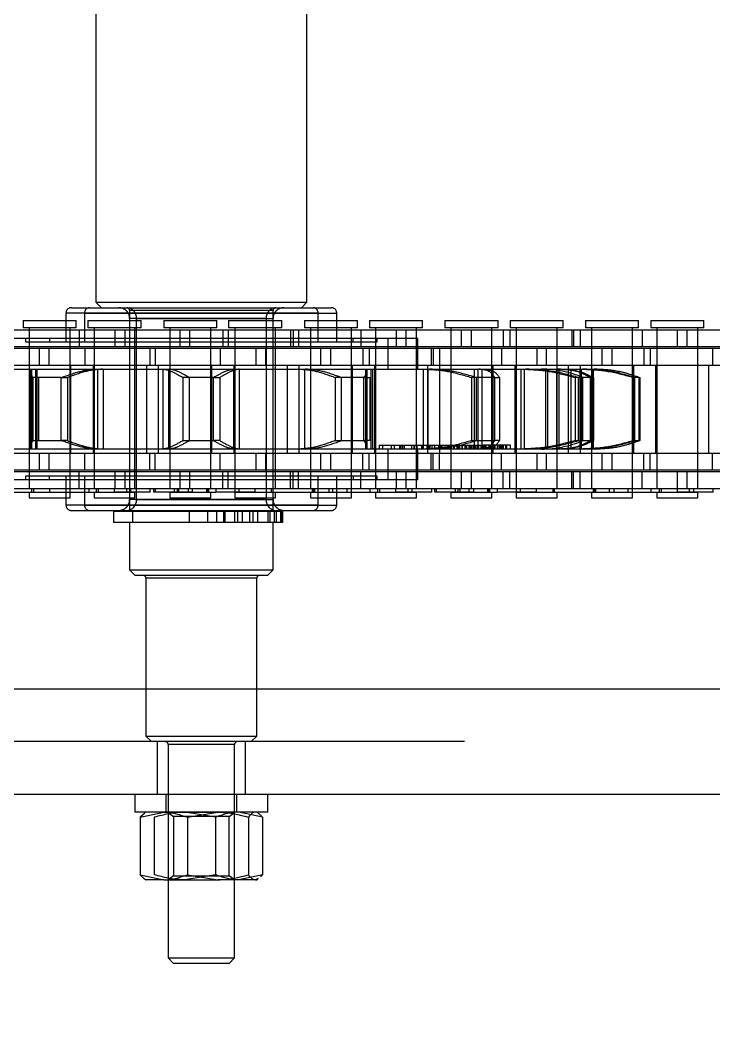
# Model space of a CAD drawing. Header units: metres. Extents: x 0 to 21025, y 0 to 14850.
# Drawn here: x 6024.2 to 6086.7, y 9024.4 to 9116.4 of the extents above; entities that cross this region are included whole.
import ezdxf

# ---------------------------------------------------------------- set-up
doc = ezdxf.new("R2010")
doc.units = ezdxf.units.M
doc.header["$LTSCALE"] = 25
doc.linetypes.add('HIDDEN2', pattern=[4.7625, 3.175, -1.5875])
for name, color, linetype in [('SL1', 8, 'Continuous'), ('SL4', 4, 'Continuous'), ('ST1', 7, 'HIDDEN2')]:
    doc.layers.add(name, color=color, linetype=linetype)

msp = doc.modelspace()

# ---------------------------------------------------------------- linework, layer by layer
at = {"layer": 'SL1'}
for radius, start, end in [(1215.5, 107.106787, 166.785047), (1170.7, 106.690475, 164.690823), (1164.35, 106.913784, 164.513299), (1158.35, 107.10294, 164.435358)]:
    msp.add_arc((6782.517, 8419.394), radius, start, end, dxfattribs=at)
at = {"layer": 'SL4'}
for p, q in [((5540.514, 9056.144), (6330.277, 9056.144)), ((6490.517, 9046.619), (5540.514, 9046.619)), ((6034.514, 9046.619), (6034.514, 9045.019)), ((6046.514, 9045.019), (6046.514, 9046.619)), ((6046.514, 9045.019), (6034.514, 9045.019)), ((6035.003, 9044.572), (6037.126, 9045.019)), ((6035.4, 9044.926), (6035.003, 9044.572)), ((6035.514, 9045.019), (6035.39, 9044.947)), ((6039.25, 9044.572), (6042.005, 9045.019)), ((6045.639, 9044.947), (6045.514, 9045.019)), ((6035.003, 9044.572), (6035.003, 9039.365)), ((6039.25, 9044.572), (6039.25, 9039.365)), ((6044.761, 9044.572), (6044.761, 9039.365)), ((6046.025, 9044.572), (6046.025, 9039.365)), ((6035.003, 9039.365), (6037.126, 9038.919)), ((6039.25, 9039.365), (6042.005, 9038.919)), ((6046.025, 9039.365), (6045.865, 9039.176)), ((6035.39, 9038.99), (6035.514, 9038.919)), ((6037.126, 9038.919), (6035.518, 9038.919)), ((6037.126, 9038.919), (6042.005, 9038.919)), ((6037.514, 9038.919), (6037.514, 9031.884)), ((6045.393, 9038.919), (6042.005, 9038.919)), ((6043.514, 9031.884), (6043.514, 9038.919)), ((6045.633, 9039.049), (6045.393, 9038.919)), ((6045.393, 9038.919), (6045.514, 9038.919)), ((6045.514, 9038.919), (6045.639, 9038.99)), ((6037.514, 9031.884), (6038.014, 9031.384)), ((6037.514, 9031.884), (6043.101, 9031.884)), ((6043.014, 9031.384), (6043.514, 9031.884)), ((6043.101, 9031.884), (6043.514, 9031.884)), ((6042.67, 9031.384), (6038.014, 9031.384)), ((6043.014, 9031.384), (6042.67, 9031.384))]:
    msp.add_line(p, q, dxfattribs=at)
for points, knots in [([(6037.126, 9045.019), (6037.177, 9045.018), (6037.894, 9045.012), (6038.596, 9044.784), (6039.25, 9044.572)], [0, 0, 0, 0, 0.070201, 1, 1, 1, 1]), ([(6042.005, 9045.019), (6042.07, 9045.018), (6043.001, 9045.012), (6043.913, 9044.784), (6044.761, 9044.572)], [0, 0, 0, 0, 0.070201, 1, 1, 1, 1]), ([(6045.393, 9045.019), (6045.335, 9045.012), (6045.121, 9044.987), (6044.913, 9044.747), (6044.761, 9044.572)], [0, 0, 0, 0, 0.268634, 1, 1, 1, 1]), ([(6046.025, 9044.572), (6045.972, 9044.642), (6045.844, 9044.811), (6045.711, 9044.859), (6045.633, 9044.888)], [0, 0, 0, 0, 0.413936, 1, 1, 1, 1]), ([(6035.636, 9038.919), (6035.578, 9038.925), (6035.364, 9038.95), (6035.156, 9039.19), (6035.003, 9039.365)], [0, 0, 0, 0, 0.268634, 1, 1, 1, 1]), ([(6037.126, 9038.919), (6037.177, 9038.919), (6037.894, 9038.925), (6038.596, 9039.153), (6039.25, 9039.365)], [0, 0, 0, 0, 0.070201, 1, 1, 1, 1]), ([(6042.005, 9038.919), (6042.07, 9038.919), (6043.001, 9038.925), (6043.913, 9039.153), (6044.761, 9039.365)], [0, 0, 0, 0, 0.070201, 1, 1, 1, 1]), ([(6045.393, 9038.919), (6045.335, 9038.925), (6045.121, 9038.95), (6044.913, 9039.19), (6044.761, 9039.365)], [0, 0, 0, 0, 0.268634, 1, 1, 1, 1])]:
    msp.add_open_spline(points, degree=3, knots=knots, dxfattribs=at)
at = {"layer": 'ST1'}
for p, q in [((6030.989, 9121.619), (6030.989, 9091.029)), ((6050.039, 9091.029), (6050.039, 9121.619)), ((6030.989, 9091.029), (6048.728, 9091.029)), ((6030.989, 9091.029), (6031.489, 9090.529)), ((6048.728, 9091.029), (6050.039, 9091.029)), ((6049.539, 9090.529), (6050.039, 9091.029)), ((6051.048, 9090.04), (6028.299, 9090.04)), ((6028.299, 9090.04), (6028.299, 9087.44)), ((6028.788, 9090.529), (6050.627, 9090.529)), ((6029.98, 9090.04), (6029.98, 9087.44)), ((6029.98, 9090.04), (6052.729, 9090.04)), ((6034.039, 9090.279), (6034.039, 9072.239)), ((6046.982, 9090.279), (6034.046, 9090.279)), ((6046.989, 9072.239), (6046.989, 9090.279)), ((6050.627, 9090.529), (6052.241, 9090.529)), ((6051.048, 9087.44), (6051.048, 9090.04)), ((6052.729, 9087.44), (6052.729, 9090.04)), ((6024.43, 9089.384), (6029.227, 9089.384)), ((6024.43, 9089.384), (6024.43, 9088.725)), ((6029.227, 9088.725), (6029.227, 9089.384)), ((6030.278, 9089.384), (6035.075, 9089.384)), ((6030.278, 9089.384), (6030.278, 9088.725)), ((6034.039, 9089.551), (6034.039, 9073.216)), ((6046.363, 9089.551), (6034.044, 9089.551)), ((6034.666, 9073.216), (6034.666, 9089.551)), ((6034.666, 9089.551), (6046.984, 9089.551)), ((6035.075, 9088.725), (6035.075, 9089.384)), ((6037.13, 9089.384), (6041.927, 9089.384)), ((6037.13, 9089.384), (6037.13, 9088.725)), ((6041.927, 9088.725), (6041.927, 9089.384)), ((6042.978, 9089.384), (6047.775, 9089.384)), ((6042.978, 9089.384), (6042.978, 9088.725)), ((6046.363, 9089.551), (6046.363, 9073.216)), ((6046.989, 9073.216), (6046.989, 9089.551)), ((6047.775, 9088.725), (6047.775, 9089.384)), ((6049.815, 9089.384), (6054.612, 9089.384)), ((6049.815, 9089.384), (6049.815, 9088.725)), ((6054.612, 9088.725), (6054.612, 9089.384)), ((6055.678, 9089.384), (6060.475, 9089.384)), ((6055.678, 9089.384), (6055.678, 9088.725)), ((6060.475, 9088.725), (6060.475, 9089.384)), ((6062.493, 9089.384), (6067.29, 9089.384)), ((6062.493, 9089.384), (6062.493, 9088.725)), ((6067.29, 9088.725), (6067.29, 9089.384)), ((6068.378, 9089.384), (6073.175, 9089.384)), ((6068.378, 9089.384), (6068.378, 9088.725)), ((6073.175, 9088.725), (6073.175, 9089.384)), ((6075.171, 9089.384), (6079.968, 9089.384)), ((6075.171, 9089.384), (6075.171, 9088.725)), ((6079.968, 9088.725), (6079.968, 9089.384)), ((6081.078, 9089.384), (6085.875, 9089.384)), ((6081.078, 9089.384), (6081.078, 9088.725)), ((6085.875, 9088.725), (6085.875, 9089.384)), ((6023.151, 9088.541), (6029.501, 9088.541)), ((6029.227, 9088.725), (6024.43, 9088.725)), ((6024.983, 9088.725), (6024.983, 9074.227)), ((6024.983, 9088.541), (6024.983, 9087.021)), ((6028.673, 9074.227), (6028.673, 9088.725)), ((6028.673, 9087.021), (6028.673, 9088.541)), ((6029.501, 9088.541), (6029.501, 9087.021)), ((6029.501, 9088.541), (6038.596, 9088.541)), ((6035.075, 9088.725), (6030.278, 9088.725)), ((6030.831, 9088.725), (6030.831, 9074.227)), ((6030.831, 9088.541), (6030.831, 9087.021)), ((6032.748, 9087.021), (6032.748, 9088.541)), ((6033.608, 9088.541), (6033.608, 9087.021)), ((6034.521, 9074.227), (6034.521, 9088.725)), ((6034.521, 9087.021), (6034.521, 9088.541)), ((6037.133, 9088.725), (6037.13, 9088.725)), ((6041.927, 9088.725), (6037.133, 9088.725)), ((6037.683, 9088.725), (6037.683, 9074.227)), ((6037.683, 9088.541), (6037.683, 9087.021)), ((6038.596, 9088.541), (6039.456, 9088.541)), ((6038.596, 9087.021), (6038.596, 9088.541)), ((6039.456, 9088.541), (6048.551, 9088.541)), ((6039.456, 9088.541), (6039.456, 9087.021)), ((6041.373, 9074.227), (6041.373, 9088.725)), ((6041.373, 9087.021), (6041.373, 9088.541)), ((6042.455, 9088.541), (6042.455, 9087.021)), ((6042.944, 9088.541), (6042.944, 9087.021)), ((6047.775, 9088.725), (6042.978, 9088.725)), ((6043.531, 9088.725), (6043.531, 9074.227)), ((6043.531, 9088.541), (6043.531, 9087.021)), ((6047.221, 9074.227), (6047.221, 9088.725)), ((6047.221, 9087.021), (6047.221, 9088.541)), ((6048.551, 9088.541), (6048.551, 9087.021)), ((6048.551, 9088.541), (6054.901, 9088.541)), ((6048.797, 9088.541), (6048.797, 9087.021)), ((6049.287, 9088.541), (6049.287, 9087.021)), ((6049.817, 9088.725), (6049.815, 9088.725)), ((6054.612, 9088.725), (6049.817, 9088.725)), ((6050.368, 9088.725), (6050.368, 9074.227)), ((6050.368, 9088.541), (6050.368, 9087.021)), ((6054.058, 9074.227), (6054.058, 9088.725)), ((6054.058, 9087.021), (6054.058, 9088.541)), ((6054.901, 9088.541), (6054.901, 9087.021)), ((6054.901, 9088.541), (6063.996, 9088.541)), ((6060.475, 9088.725), (6055.678, 9088.725)), ((6056.231, 9088.725), (6056.231, 9074.227)), ((6056.231, 9088.541), (6056.231, 9087.021)), ((6058.133, 9087.021), (6058.133, 9088.541)), ((6058.971, 9088.541), (6058.971, 9087.021)), ((6059.921, 9074.227), (6059.921, 9088.725)), ((6059.921, 9087.021), (6059.921, 9088.541)), ((6062.497, 9088.725), (6062.493, 9088.725)), ((6067.29, 9088.725), (6062.497, 9088.725)), ((6063.046, 9088.725), (6063.046, 9074.227)), ((6063.046, 9088.541), (6063.046, 9087.021)), ((6063.996, 9088.541), (6064.856, 9088.541)), ((6063.996, 9087.021), (6063.996, 9088.541)), ((6064.856, 9088.541), (6073.951, 9088.541)), ((6064.856, 9088.541), (6064.856, 9087.021)), ((6066.736, 9074.227), (6066.736, 9088.725)), ((6066.736, 9087.021), (6066.736, 9088.541)), ((6067.769, 9088.541), (6067.769, 9087.021)), ((6068.353, 9088.541), (6068.353, 9087.021)), ((6073.175, 9088.725), (6068.378, 9088.725)), ((6068.931, 9088.725), (6068.931, 9074.227)), ((6068.931, 9088.541), (6068.931, 9087.021)), ((6072.621, 9074.227), (6072.621, 9088.725)), ((6072.621, 9087.021), (6072.621, 9088.541)), ((6073.951, 9088.541), (6073.951, 9087.021)), ((6073.951, 9088.541), (6080.301, 9088.541)), ((6074.108, 9088.541), (6074.108, 9087.021)), ((6074.692, 9088.541), (6074.692, 9087.021)), ((6075.175, 9088.725), (6075.171, 9088.725)), ((6079.968, 9088.725), (6075.175, 9088.725)), ((6075.725, 9088.725), (6075.725, 9074.227)), ((6075.725, 9088.541), (6075.725, 9087.021)), ((6079.415, 9074.227), (6079.415, 9088.725)), ((6079.415, 9087.021), (6079.415, 9088.541)), ((6080.301, 9088.541), (6080.301, 9087.021)), ((6080.301, 9088.541), (6089.396, 9088.541)), ((6085.875, 9088.725), (6081.078, 9088.725)), ((6081.631, 9088.725), (6081.631, 9074.227)), ((6081.631, 9088.541), (6081.631, 9087.021)), ((6083.49, 9087.021), (6083.49, 9088.541)), ((6084.328, 9088.541), (6084.328, 9087.021)), ((6085.321, 9074.227), (6085.321, 9088.725)), ((6085.321, 9087.021), (6085.321, 9088.541)), ((6057.369, 9087.759), (6020.97, 9087.759)), ((6024.635, 9087.759), (6024.635, 9087.44)), ((6024.635, 9087.44), (6054.208, 9087.44)), ((6026.82, 9087.759), (6026.82, 9087.44)), ((6054.208, 9087.44), (6054.208, 9087.759)), ((6054.208, 9087.44), (6056.394, 9087.44)), ((6056.394, 9087.44), (6056.394, 9087.759)), ((6057.369, 9084.989), (6057.369, 9087.759)), ((6060.058, 9087.759), (6057.369, 9087.759)), ((6060.058, 9084.989), (6060.058, 9087.759)), ((6016.801, 9086.869), (6025.896, 9086.869)), ((6023.151, 9087.021), (6029.501, 9087.021)), ((6024.983, 9086.869), (6024.983, 9085.349)), ((6025.896, 9086.869), (6026.756, 9086.869)), ((6025.896, 9085.349), (6025.896, 9086.869)), ((6026.756, 9086.869), (6035.851, 9086.869)), ((6026.756, 9086.869), (6026.756, 9085.349)), ((6028.673, 9085.349), (6028.673, 9086.869)), ((6029.501, 9087.021), (6038.596, 9087.021)), ((6030.003, 9086.869), (6030.003, 9085.349)), ((6030.831, 9086.869), (6030.831, 9085.349)), ((6034.521, 9085.349), (6034.521, 9086.869)), ((6035.851, 9086.869), (6035.851, 9085.349)), ((6035.851, 9086.869), (6042.201, 9086.869)), ((6036.353, 9086.869), (6036.353, 9085.349)), ((6037.683, 9086.869), (6037.683, 9085.349)), ((6038.596, 9087.021), (6039.456, 9087.021)), ((6039.456, 9087.021), (6048.551, 9087.021)), ((6041.373, 9085.349), (6041.373, 9086.869)), ((6042.201, 9086.869), (6042.201, 9085.349)), ((6042.201, 9086.869), (6051.296, 9086.869)), ((6043.531, 9086.869), (6043.531, 9085.349)), ((6045.448, 9085.349), (6045.448, 9086.869)), ((6046.293, 9086.869), (6046.293, 9085.349)), ((6047.221, 9085.349), (6047.221, 9086.869)), ((6048.551, 9087.021), (6054.901, 9087.021)), ((6050.368, 9086.869), (6050.368, 9085.349)), ((6051.296, 9086.869), (6052.156, 9086.869)), ((6051.296, 9085.349), (6051.296, 9086.869)), ((6052.156, 9086.869), (6061.251, 9086.869)), ((6052.156, 9086.869), (6052.156, 9085.349)), ((6054.058, 9085.349), (6054.058, 9086.869)), ((6054.901, 9087.021), (6063.996, 9087.021)), ((6055.09, 9086.869), (6055.09, 9085.349)), ((6055.675, 9086.869), (6055.675, 9085.349)), ((6056.231, 9086.869), (6056.231, 9085.349)), ((6059.921, 9085.349), (6059.921, 9086.869)), ((6061.251, 9086.869), (6061.251, 9085.349)), ((6061.251, 9086.869), (6067.601, 9086.869)), ((6061.43, 9086.869), (6061.43, 9085.349)), ((6062.014, 9086.869), (6062.014, 9085.349)), ((6063.046, 9086.869), (6063.046, 9085.349)), ((6063.996, 9087.021), (6064.856, 9087.021)), ((6064.856, 9087.021), (6073.951, 9087.021)), ((6066.736, 9085.349), (6066.736, 9086.869)), ((6067.601, 9086.869), (6067.601, 9085.349)), ((6067.601, 9086.869), (6076.696, 9086.869)), ((6068.931, 9086.869), (6068.931, 9085.349)), ((6070.811, 9085.349), (6070.811, 9086.869)), ((6071.65, 9086.869), (6071.65, 9085.349)), ((6072.621, 9085.349), (6072.621, 9086.869)), ((6073.951, 9087.021), (6080.301, 9087.021)), ((6075.725, 9086.869), (6075.725, 9085.349)), ((6076.696, 9086.869), (6077.556, 9086.869)), ((6076.696, 9085.349), (6076.696, 9086.869)), ((6077.556, 9086.869), (6086.651, 9086.869)), ((6077.556, 9086.869), (6077.556, 9085.349)), ((6079.415, 9085.349), (6079.415, 9086.869)), ((6080.301, 9087.021), (6089.396, 9087.021)), ((6080.447, 9086.869), (6080.447, 9085.349)), ((6081.031, 9086.869), (6081.031, 9085.349)), ((6081.631, 9086.869), (6081.631, 9085.349)), ((6085.321, 9085.349), (6085.321, 9086.869)), ((6086.651, 9086.869), (6086.651, 9085.349)), ((6086.651, 9086.869), (6093.001, 9086.869)), ((6016.801, 9085.349), (6025.896, 9085.349)), ((6024.983, 9085.349), (6024.983, 9077.419)), ((6025.896, 9085.349), (6026.756, 9085.349)), ((6026.756, 9085.349), (6035.851, 9085.349)), ((6028.673, 9077.419), (6028.673, 9085.349)), ((6028.716, 9085.349), (6028.716, 9077.419)), ((6030.788, 9077.419), (6030.788, 9085.349)), ((6030.831, 9085.349), (6030.831, 9077.419)), ((6034.521, 9077.419), (6034.521, 9085.349)), ((6035.568, 9085.349), (6035.568, 9077.419)), ((6035.851, 9085.349), (6042.201, 9085.349)), ((6036.636, 9077.419), (6036.636, 9085.349)), ((6037.683, 9085.349), (6037.683, 9077.419)), ((6041.373, 9077.419), (6041.373, 9085.349)), ((6041.416, 9085.349), (6041.416, 9077.419)), ((6042.201, 9085.349), (6051.296, 9085.349)), ((6043.488, 9077.419), (6043.488, 9085.349)), ((6043.531, 9085.349), (6043.531, 9077.419)), ((6047.221, 9077.419), (6047.221, 9085.349)), ((6048.253, 9085.349), (6048.253, 9077.419)), ((6049.336, 9077.419), (6049.336, 9085.349)), ((6050.368, 9085.349), (6050.368, 9077.419)), ((6051.296, 9085.349), (6052.156, 9085.349)), ((6052.156, 9085.349), (6061.251, 9085.349)), ((6054.058, 9077.419), (6054.058, 9085.349)), ((6054.116, 9085.349), (6054.116, 9077.419)), ((6056.173, 9077.419), (6056.173, 9085.349)), ((6056.231, 9085.349), (6056.231, 9077.419)), ((6059.921, 9077.419), (6059.921, 9085.349)), ((6060.931, 9085.349), (6060.931, 9077.419)), ((6061.251, 9085.349), (6067.601, 9085.349)), ((6062.036, 9077.419), (6062.036, 9085.349)), ((6063.046, 9085.349), (6063.046, 9077.419)), ((6066.736, 9077.419), (6066.736, 9085.349)), ((6066.816, 9085.349), (6066.816, 9077.419)), ((6067.601, 9085.349), (6076.696, 9085.349)), ((6068.851, 9077.419), (6068.851, 9085.349)), ((6068.931, 9085.349), (6068.931, 9077.419)), ((6072.621, 9077.419), (6072.621, 9085.349)), ((6073.61, 9085.349), (6073.61, 9077.419)), ((6074.736, 9077.419), (6074.736, 9085.349)), ((6075.725, 9085.349), (6075.725, 9077.419)), ((6076.696, 9085.349), (6077.556, 9085.349)), ((6077.556, 9085.349), (6086.651, 9085.349)), ((6079.415, 9077.419), (6079.415, 9085.349)), ((6079.516, 9085.349), (6079.516, 9077.419)), ((6081.53, 9077.419), (6081.53, 9085.349)), ((6081.631, 9085.349), (6081.631, 9077.419)), ((6085.321, 9077.419), (6085.321, 9085.349)), ((6086.288, 9085.349), (6086.288, 9077.419)), ((6086.651, 9085.349), (6093.001, 9085.349)), ((6020.034, 9084.989), (6025.177, 9084.989)), ((6025.047, 9084.991), (6025.047, 9077.776)), ((6025.177, 9084.989), (6031.109, 9084.989)), ((6025.194, 9077.779), (6025.194, 9084.989)), ((6025.225, 9077.779), (6025.225, 9084.989)), ((6025.542, 9084.991), (6025.542, 9077.776)), ((6025.659, 9077.779), (6025.659, 9084.989)), ((6025.684, 9077.779), (6025.684, 9084.989)), ((6031.109, 9084.989), (6031.18, 9084.989)), ((6031.18, 9077.779), (6031.18, 9084.989)), ((6031.18, 9084.989), (6037.065, 9084.989)), ((6031.677, 9077.779), (6031.677, 9084.989)), ((6037.065, 9077.779), (6037.065, 9084.989)), ((6037.065, 9084.989), (6037.093, 9084.989)), ((6037.093, 9084.989), (6043.422, 9084.989)), ((6037.577, 9077.779), (6037.577, 9084.989)), ((6043.422, 9084.989), (6043.452, 9084.989)), ((6043.452, 9077.779), (6043.452, 9084.989)), ((6043.452, 9084.989), (6049.352, 9084.989)), ((6043.963, 9077.779), (6043.963, 9084.989)), ((6049.352, 9077.779), (6049.352, 9084.989)), ((6049.352, 9084.989), (6049.421, 9084.989)), ((6049.421, 9084.989), (6055.385, 9084.989)), ((6049.848, 9077.779), (6049.848, 9084.989)), ((6055.344, 9084.989), (6055.344, 9077.779)), ((6055.369, 9077.779), (6055.369, 9084.989)), ((6055.385, 9084.989), (6060.573, 9084.989)), ((6055.487, 9077.776), (6055.487, 9084.991)), ((6055.803, 9084.989), (6055.803, 9077.779)), ((6055.834, 9077.779), (6055.834, 9084.989)), ((6055.981, 9077.776), (6055.981, 9084.991)), ((6060.573, 9077.779), (6060.573, 9084.989)), ((6060.573, 9084.989), (6060.675, 9084.989)), ((6060.675, 9084.989), (6065.553, 9084.989)), ((6060.994, 9077.779), (6060.994, 9084.989)), ((6065.14, 9084.989), (6065.14, 9077.779)), ((6065.48, 9084.989), (6065.48, 9077.779)), ((6065.495, 9077.779), (6065.495, 9084.989)), ((6065.553, 9084.989), (6069.374, 9084.989)), ((6065.857, 9077.779), (6065.857, 9084.989)), ((6069.374, 9077.779), (6069.374, 9084.989)), ((6069.374, 9084.989), (6069.498, 9084.989)), ((6069.498, 9084.989), (6071.221, 9084.989)), ((6069.67, 9077.779), (6069.67, 9084.989)), ((6071.221, 9084.989), (6072.702, 9084.989)), ((6071.574, 9084.989), (6071.574, 9077.779)), ((6071.756, 9084.989), (6071.756, 9077.779)), ((6072.608, 9077.779), (6072.608, 9084.989)), ((6072.702, 9084.989), (6074.695, 9084.989)), ((6072.823, 9077.779), (6072.823, 9084.989)), ((6073.872, 9084.989), (6073.872, 9077.779)), ((6074.695, 9077.779), (6074.695, 9084.989)), ((6074.695, 9084.989), (6074.824, 9084.989)), ((6074.824, 9084.989), (6075.968, 9084.989)), ((6074.829, 9077.779), (6074.829, 9084.989)), ((6075.849, 9077.779), (6075.849, 9084.989)), ((6075.893, 9077.779), (6075.893, 9084.989)), ((6075.893, 9084.989), (6076.013, 9084.989)), ((6027.876, 9084.227), (6025.305, 9084.227)), ((6025.305, 9084.227), (6025.305, 9078.541)), ((6025.842, 9078.541), (6025.842, 9084.227)), ((6027.876, 9078.541), (6027.876, 9084.227)), ((6027.876, 9084.227), (6028.426, 9084.227)), ((6028.426, 9084.227), (6028.426, 9078.541)), ((6041.597, 9084.227), (6038.854, 9084.227)), ((6038.854, 9084.227), (6038.854, 9078.541)), ((6039.432, 9078.541), (6039.432, 9084.227)), ((6041.597, 9078.541), (6041.597, 9084.227)), ((6041.597, 9084.227), (6042.175, 9084.227)), ((6042.175, 9084.227), (6042.175, 9078.541)), ((6055.187, 9084.227), (6052.602, 9084.227)), ((6052.602, 9084.227), (6052.602, 9078.541)), ((6053.152, 9078.541), (6053.152, 9084.227)), ((6055.187, 9078.541), (6055.187, 9084.227)), ((6055.187, 9084.227), (6055.723, 9084.227)), ((6055.723, 9084.227), (6055.723, 9078.541)), ((6067.007, 9084.227), (6064.893, 9084.227)), ((6064.893, 9084.227), (6064.893, 9078.541)), ((6065.348, 9078.541), (6065.348, 9084.227)), ((6067.007, 9078.541), (6067.007, 9084.227)), ((6067.007, 9084.227), (6067.437, 9084.227)), ((6067.437, 9084.227), (6067.437, 9078.541)), ((6074.958, 9084.227), (6074.243, 9084.227)), ((6074.243, 9084.227), (6074.243, 9078.541)), ((6074.549, 9078.541), (6074.549, 9084.227)), ((6074.958, 9078.541), (6074.958, 9084.227)), ((6075.632, 9084.227), (6074.958, 9084.227)), ((6075.632, 9078.541), (6075.632, 9084.227)), ((6075.632, 9084.227), (6075.904, 9084.227)), ((6075.904, 9084.227), (6075.904, 9078.541)), ((6079.525, 9084.227), (6079.525, 9078.541)), ((6080.021, 9084.227), (6079.525, 9084.227)), ((6079.645, 9078.541), (6079.645, 9084.227)), ((6080.021, 9078.541), (6080.021, 9084.227)), ((6080.102, 9084.227), (6080.102, 9078.541)), ((6025.305, 9078.541), (6027.876, 9078.541)), ((6028.426, 9078.541), (6027.876, 9078.541)), ((6038.854, 9078.541), (6041.597, 9078.541)), ((6042.175, 9078.541), (6041.597, 9078.541)), ((6052.602, 9078.541), (6055.187, 9078.541)), ((6055.723, 9078.541), (6055.187, 9078.541)), ((6056.568, 9078.113), (6057.641, 9078.113)), ((6056.568, 9078.113), (6056.568, 9077.779)), ((6056.868, 9078.113), (6056.868, 9077.779)), ((6057.641, 9078.113), (6057.913, 9078.113)), ((6057.641, 9078.113), (6057.641, 9077.779)), ((6057.913, 9078.113), (6059.961, 9078.113)), ((6057.913, 9078.113), (6057.913, 9077.779)), ((6058.387, 9078.113), (6058.387, 9077.779)), ((6058.516, 9078.113), (6058.516, 9077.779)), ((6058.658, 9078.113), (6058.658, 9077.779)), ((6058.816, 9078.113), (6058.816, 9077.779)), ((6059.487, 9078.113), (6059.487, 9077.779)), ((6059.689, 9078.113), (6059.689, 9077.779)), ((6059.72, 9078.113), (6059.72, 9077.779)), ((6059.961, 9078.113), (6059.961, 9077.779)), ((6059.961, 9078.113), (6060.854, 9078.113)), ((6060.384, 9078.113), (6060.384, 9077.779)), ((6060.41, 9078.113), (6060.41, 9077.779)), ((6060.854, 9078.113), (6061.125, 9078.113)), ((6060.854, 9078.113), (6060.854, 9077.779)), ((6061.074, 9078.113), (6061.074, 9077.779)), ((6061.12, 9078.113), (6061.12, 9077.779)), ((6061.125, 9078.113), (6061.125, 9077.779)), ((6061.125, 9078.113), (6062.21, 9078.113)), ((6061.304, 9078.113), (6061.304, 9077.779)), ((6061.569, 9078.113), (6061.569, 9077.779)), ((6061.914, 9078.113), (6061.914, 9077.779)), ((6062.09, 9078.113), (6062.09, 9077.779)), ((6062.21, 9078.113), (6062.444, 9078.113)), ((6062.21, 9078.113), (6062.21, 9077.779)), ((6062.444, 9078.113), (6063.796, 9078.113)), ((6062.776, 9078.113), (6062.776, 9077.779)), ((6062.921, 9078.113), (6062.921, 9077.779)), ((6062.995, 9078.113), (6062.995, 9077.779)), ((6063.075, 9078.113), (6063.075, 9077.779)), ((6063.283, 9078.113), (6063.283, 9077.779)), ((6063.341, 9078.113), (6063.341, 9077.779)), ((6063.564, 9078.113), (6063.564, 9077.779)), ((6063.67, 9078.113), (6063.67, 9077.779)), ((6063.796, 9078.113), (6063.796, 9077.779)), ((6063.796, 9078.113), (6064.027, 9078.113)), ((6063.8, 9078.113), (6063.8, 9077.779)), ((6064.027, 9078.113), (6064.027, 9077.779)), ((6064.027, 9078.113), (6064.918, 9078.113)), ((6064.065, 9078.113), (6064.065, 9077.779)), ((6064.281, 9078.113), (6064.281, 9077.779)), ((6064.356, 9078.113), (6064.356, 9077.779)), ((6064.454, 9078.113), (6064.454, 9077.779)), ((6064.656, 9078.113), (6064.656, 9077.779)), ((6064.741, 9078.113), (6064.741, 9077.779)), ((6064.864, 9078.113), (6064.864, 9077.779)), ((6064.893, 9078.541), (6067.007, 9078.541)), ((6064.918, 9078.113), (6065.094, 9078.113)), ((6064.918, 9078.113), (6064.918, 9077.779)), ((6065.065, 9078.113), (6065.065, 9077.779)), ((6065.094, 9078.113), (6065.094, 9077.779)), ((6065.094, 9078.113), (6065.78, 9078.113)), ((6065.232, 9078.113), (6065.232, 9077.779)), ((6065.253, 9078.113), (6065.253, 9077.779)), ((6065.399, 9078.113), (6065.399, 9077.779)), ((6065.518, 9078.113), (6065.518, 9077.779)), ((6065.728, 9078.113), (6065.728, 9077.779)), ((6065.757, 9078.113), (6065.757, 9077.779)), ((6065.78, 9078.113), (6065.78, 9077.779)), ((6065.78, 9078.113), (6065.999, 9078.113)), ((6065.786, 9078.113), (6065.786, 9077.779)), ((6065.821, 9078.113), (6065.821, 9077.779)), ((6065.891, 9078.113), (6065.891, 9077.779)), ((6065.907, 9078.113), (6065.907, 9077.779)), ((6065.999, 9078.113), (6065.999, 9077.779)), ((6066.454, 9078.113), (6065.999, 9078.113)), ((6066.06, 9078.113), (6066.06, 9077.779)), ((6066.193, 9078.113), (6066.193, 9077.779)), ((6067.237, 9078.113), (6066.454, 9078.113)), ((6066.454, 9078.113), (6066.454, 9077.779)), ((6066.595, 9078.113), (6066.595, 9077.779)), ((6066.619, 9078.113), (6066.619, 9077.779)), ((6066.696, 9078.113), (6066.696, 9077.779)), ((6066.848, 9078.113), (6066.848, 9077.779)), ((6066.906, 9078.113), (6066.906, 9077.779)), ((6066.945, 9078.113), (6066.945, 9077.779)), ((6067.437, 9078.541), (6067.007, 9078.541)), ((6067.007, 9078.113), (6067.007, 9077.779)), ((6067.207, 9078.113), (6067.207, 9077.779)), ((6067.216, 9078.113), (6067.216, 9077.779)), ((6067.235, 9078.113), (6067.235, 9077.779)), ((6067.237, 9078.113), (6067.237, 9077.779)), ((6067.567, 9078.113), (6067.237, 9078.113)), ((6067.243, 9078.113), (6067.243, 9077.779)), ((6067.394, 9078.113), (6067.394, 9077.779)), ((6067.416, 9077.779), (6067.416, 9078.113)), ((6067.433, 9078.113), (6067.433, 9077.779)), ((6067.435, 9077.779), (6067.435, 9078.113)), ((6067.656, 9078.113), (6067.567, 9078.113)), ((6067.567, 9078.113), (6067.567, 9077.779)), ((6067.585, 9077.779), (6067.585, 9078.113)), ((6067.656, 9078.113), (6067.656, 9077.779)), ((6067.952, 9078.113), (6067.656, 9078.113)), ((6067.677, 9078.113), (6067.677, 9077.779)), ((6067.741, 9078.113), (6067.741, 9077.779)), ((6067.747, 9077.779), (6067.747, 9078.113)), ((6067.952, 9078.113), (6067.952, 9077.779)), ((6068.027, 9078.113), (6067.952, 9078.113)), ((6068.027, 9078.113), (6068.027, 9077.779)), ((6068.411, 9078.113), (6068.027, 9078.113)), ((6068.077, 9077.779), (6068.077, 9078.113)), ((6068.411, 9077.779), (6068.411, 9078.113)), ((6074.243, 9078.541), (6074.958, 9078.541)), ((6074.958, 9078.541), (6075.632, 9078.541)), ((6075.904, 9078.541), (6075.632, 9078.541)), ((6079.525, 9078.541), (6080.021, 9078.541)), ((6016.801, 9077.419), (6025.896, 9077.419)), ((6025.177, 9077.779), (6020.034, 9077.779)), ((6024.983, 9077.419), (6024.983, 9075.899)), ((6031.109, 9077.779), (6025.177, 9077.779)), ((6025.896, 9077.419), (6026.756, 9077.419)), ((6025.896, 9075.899), (6025.896, 9077.419)), ((6026.756, 9077.419), (6035.851, 9077.419)), ((6026.756, 9077.419), (6026.756, 9075.899)), ((6028.673, 9075.899), (6028.673, 9077.419)), ((6030.003, 9075.899), (6030.003, 9077.419)), ((6030.831, 9077.419), (6030.831, 9075.899)), ((6031.18, 9077.779), (6031.109, 9077.779)), ((6037.065, 9077.779), (6031.18, 9077.779)), ((6034.521, 9075.899), (6034.521, 9077.419)), ((6035.851, 9075.899), (6035.851, 9077.419)), ((6035.851, 9077.419), (6042.201, 9077.419)), ((6036.353, 9075.899), (6036.353, 9077.419)), ((6037.093, 9077.779), (6037.065, 9077.779)), ((6043.422, 9077.779), (6037.093, 9077.779)), ((6037.683, 9077.419), (6037.683, 9075.899)), ((6041.373, 9075.899), (6041.373, 9077.419)), ((6042.201, 9075.899), (6042.201, 9077.419)), ((6042.201, 9077.419), (6051.296, 9077.419)), ((6043.452, 9077.779), (6043.422, 9077.779)), ((6049.352, 9077.779), (6043.452, 9077.779)), ((6043.531, 9077.419), (6043.531, 9075.899)), ((6045.448, 9075.899), (6045.448, 9077.419)), ((6046.293, 9077.419), (6046.293, 9075.899)), ((6047.221, 9075.899), (6047.221, 9077.419)), ((6049.421, 9077.779), (6049.352, 9077.779)), ((6055.385, 9077.779), (6049.421, 9077.779)), ((6050.368, 9077.419), (6050.368, 9075.899)), ((6051.296, 9077.419), (6052.156, 9077.419)), ((6051.296, 9075.899), (6051.296, 9077.419)), ((6052.156, 9077.419), (6061.251, 9077.419)), ((6052.156, 9077.419), (6052.156, 9075.899)), ((6054.058, 9075.899), (6054.058, 9077.419)), ((6055.09, 9075.899), (6055.09, 9077.419)), ((6060.573, 9077.779), (6055.385, 9077.779)), ((6055.675, 9075.899), (6055.675, 9077.419)), ((6056.231, 9077.419), (6056.231, 9075.899)), ((6057.369, 9075.009), (6057.369, 9077.779)), ((6059.921, 9075.899), (6059.921, 9077.419)), ((6060.058, 9075.009), (6060.058, 9077.779)), ((6060.675, 9077.779), (6060.573, 9077.779)), ((6065.553, 9077.779), (6060.675, 9077.779)), ((6061.251, 9075.899), (6061.251, 9077.419)), ((6061.251, 9077.419), (6067.601, 9077.419)), ((6061.43, 9075.899), (6061.43, 9077.419)), ((6062.014, 9075.899), (6062.014, 9077.419)), ((6063.046, 9077.419), (6063.046, 9075.899)), ((6069.374, 9077.779), (6065.553, 9077.779)), ((6066.736, 9075.899), (6066.736, 9077.419)), ((6067.601, 9075.899), (6067.601, 9077.419)), ((6067.601, 9077.419), (6076.696, 9077.419)), ((6068.931, 9077.419), (6068.931, 9075.899)), ((6069.498, 9077.779), (6069.374, 9077.779)), ((6071.221, 9077.779), (6069.498, 9077.779)), ((6070.811, 9075.899), (6070.811, 9077.419)), ((6072.702, 9077.779), (6071.221, 9077.779)), ((6071.65, 9077.419), (6071.65, 9075.899)), ((6072.621, 9075.899), (6072.621, 9077.419)), ((6074.695, 9077.779), (6072.702, 9077.779)), ((6074.824, 9077.779), (6074.695, 9077.779)), ((6075.968, 9077.779), (6074.824, 9077.779)), ((6075.725, 9077.419), (6075.725, 9075.899)), ((6076.013, 9077.779), (6075.893, 9077.779)), ((6076.696, 9077.419), (6077.556, 9077.419)), ((6076.696, 9075.899), (6076.696, 9077.419)), ((6077.556, 9077.419), (6086.651, 9077.419)), ((6077.556, 9077.419), (6077.556, 9075.899)), ((6079.415, 9075.899), (6079.415, 9077.419)), ((6080.447, 9075.899), (6080.447, 9077.419)), ((6081.031, 9075.899), (6081.031, 9077.419)), ((6081.631, 9077.419), (6081.631, 9075.899)), ((6085.321, 9075.899), (6085.321, 9077.419)), ((6086.651, 9075.899), (6086.651, 9077.419)), ((6086.651, 9077.419), (6093.001, 9077.419)), ((6016.801, 9075.899), (6025.896, 9075.899)), ((6023.151, 9075.747), (6029.501, 9075.747)), ((6054.208, 9075.327), (6024.635, 9075.327)), ((6024.635, 9075.327), (6024.635, 9075.009)), ((6024.983, 9075.747), (6024.983, 9074.227)), ((6025.896, 9075.899), (6026.756, 9075.899)), ((6026.756, 9075.899), (6035.851, 9075.899)), ((6026.82, 9075.009), (6026.82, 9075.327)), ((6028.299, 9075.327), (6028.299, 9072.727)), ((6028.673, 9073.894), (6028.673, 9075.747)), ((6029.501, 9074.227), (6029.501, 9075.747)), ((6029.501, 9075.747), (6038.596, 9075.747)), ((6029.98, 9075.327), (6029.98, 9072.727)), ((6030.831, 9075.747), (6030.831, 9074.227)), ((6032.748, 9074.227), (6032.748, 9075.747)), ((6033.608, 9075.747), (6033.608, 9074.227)), ((6034.521, 9074.227), (6034.521, 9075.747)), ((6035.851, 9075.899), (6042.201, 9075.899)), ((6037.683, 9075.747), (6037.683, 9074.227)), ((6038.596, 9075.747), (6039.456, 9075.747)), ((6038.596, 9074.227), (6038.596, 9075.747)), ((6039.456, 9075.747), (6048.551, 9075.747)), ((6039.456, 9075.747), (6039.456, 9074.227)), ((6041.373, 9074.227), (6041.373, 9075.747)), ((6042.201, 9075.899), (6051.296, 9075.899)), ((6042.455, 9074.227), (6042.455, 9075.747)), ((6042.944, 9074.227), (6042.944, 9075.747)), ((6043.531, 9075.747), (6043.531, 9073.894)), ((6047.221, 9074.227), (6047.221, 9075.747)), ((6048.551, 9074.227), (6048.551, 9075.747)), ((6048.551, 9075.747), (6054.901, 9075.747)), ((6048.797, 9074.227), (6048.797, 9075.747)), ((6049.287, 9074.227), (6049.287, 9075.747)), ((6050.368, 9075.747), (6050.368, 9074.227)), ((6051.048, 9072.727), (6051.048, 9075.327)), ((6051.296, 9075.899), (6052.156, 9075.899)), ((6052.156, 9075.899), (6061.251, 9075.899)), ((6052.729, 9072.727), (6052.729, 9075.327)), ((6054.058, 9073.894), (6054.058, 9075.747)), ((6054.208, 9075.327), (6054.208, 9075.009)), ((6056.394, 9075.327), (6054.208, 9075.327)), ((6054.901, 9074.227), (6054.901, 9075.747)), ((6054.901, 9075.747), (6063.996, 9075.747)), ((6056.231, 9075.747), (6056.231, 9074.227)), ((6056.394, 9075.009), (6056.394, 9075.327)), ((6058.133, 9074.227), (6058.133, 9075.747)), ((6058.971, 9075.747), (6058.971, 9074.227)), ((6059.921, 9074.227), (6059.921, 9075.747)), ((6061.251, 9075.899), (6067.601, 9075.899)), ((6063.046, 9075.747), (6063.046, 9074.227)), ((6063.996, 9075.747), (6064.856, 9075.747)), ((6063.996, 9074.227), (6063.996, 9075.747)), ((6064.856, 9075.747), (6073.951, 9075.747)), ((6064.856, 9075.747), (6064.856, 9074.227)), ((6066.736, 9074.227), (6066.736, 9075.747)), ((6067.601, 9075.899), (6076.696, 9075.899)), ((6067.769, 9074.227), (6067.769, 9075.747)), ((6068.353, 9074.227), (6068.353, 9075.747)), ((6068.931, 9075.747), (6068.931, 9073.894)), ((6072.621, 9074.227), (6072.621, 9075.747)), ((6073.951, 9074.227), (6073.951, 9075.747)), ((6073.951, 9075.747), (6080.301, 9075.747)), ((6074.108, 9074.227), (6074.108, 9075.747)), ((6074.692, 9074.227), (6074.692, 9075.747)), ((6075.725, 9075.747), (6075.725, 9074.227)), ((6076.696, 9075.899), (6077.556, 9075.899)), ((6077.556, 9075.899), (6086.651, 9075.899)), ((6079.415, 9073.894), (6079.415, 9075.747)), ((6080.301, 9074.227), (6080.301, 9075.747)), ((6080.301, 9075.747), (6089.396, 9075.747)), ((6081.631, 9075.747), (6081.631, 9074.227)), ((6083.49, 9074.227), (6083.49, 9075.747)), ((6084.328, 9075.747), (6084.328, 9074.227)), ((6085.321, 9074.227), (6085.321, 9075.747)), ((6086.651, 9075.899), (6093.001, 9075.899)), ((6057.369, 9075.009), (6020.97, 9075.009)), ((6023.151, 9074.227), (6029.501, 9074.227)), ((6025.209, 9073.894), (6025.209, 9074.227)), ((6025.352, 9074.227), (6025.352, 9073.858)), ((6026.828, 9073.894), (6026.828, 9074.227)), ((6028.304, 9073.858), (6028.304, 9074.227)), ((6029.501, 9074.227), (6038.596, 9074.227)), ((6030.38, 9073.894), (6030.38, 9074.227)), ((6031.057, 9073.894), (6031.057, 9074.227)), ((6031.2, 9074.227), (6031.2, 9073.858)), ((6032.676, 9073.894), (6032.676, 9074.227)), ((6033.783, 9073.894), (6033.783, 9074.227)), ((6034.152, 9073.858), (6034.152, 9074.227)), ((6035.907, 9073.894), (6035.907, 9074.227)), ((6036.229, 9073.894), (6036.229, 9074.227)), ((6036.374, 9073.894), (6036.374, 9074.227)), ((6038.052, 9074.227), (6038.052, 9073.858)), ((6038.35, 9073.894), (6038.35, 9074.227)), ((6038.495, 9073.894), (6038.495, 9074.227)), ((6038.596, 9074.227), (6039.456, 9074.227)), ((6039.354, 9073.894), (6039.354, 9074.227)), ((6039.456, 9074.227), (6048.551, 9074.227)), ((6039.702, 9073.894), (6039.702, 9074.227)), ((6041.004, 9073.858), (6041.004, 9074.227)), ((6041.102, 9073.894), (6041.102, 9074.227)), ((6041.189, 9073.894), (6041.189, 9074.227)), ((6041.824, 9074.227), (6041.824, 9073.894)), ((6043.9, 9074.227), (6043.9, 9073.858)), ((6045.376, 9073.894), (6045.376, 9074.227)), ((6046.852, 9073.858), (6046.852, 9074.227)), ((6046.995, 9073.894), (6046.995, 9074.227)), ((6048.551, 9074.227), (6054.901, 9074.227)), ((6050.553, 9073.894), (6050.553, 9074.227)), ((6050.639, 9073.894), (6050.639, 9074.227)), ((6050.737, 9074.227), (6050.737, 9073.858)), ((6052.039, 9073.894), (6052.039, 9074.227)), ((6052.387, 9073.894), (6052.387, 9074.227)), ((6053.689, 9073.858), (6053.689, 9074.227)), ((6054.901, 9074.227), (6063.996, 9074.227)), ((6055.765, 9073.894), (6055.765, 9074.227)), ((6056.457, 9073.894), (6056.457, 9074.227)), ((6056.6, 9074.227), (6056.6, 9073.858)), ((6060.058, 9075.009), (6057.369, 9075.009)), ((6058.076, 9073.894), (6058.076, 9074.227)), ((6059.183, 9073.894), (6059.183, 9074.227)), ((6059.552, 9073.858), (6059.552, 9074.227)), ((6061.307, 9073.894), (6061.307, 9074.227)), ((6061.58, 9073.894), (6061.58, 9074.227)), ((6061.752, 9073.894), (6061.752, 9074.227)), ((6063.415, 9074.227), (6063.415, 9073.858)), ((6063.7, 9073.894), (6063.7, 9074.227)), ((6063.872, 9073.894), (6063.872, 9074.227)), ((6063.996, 9074.227), (6064.856, 9074.227)), ((6064.684, 9073.894), (6064.684, 9074.227)), ((6064.856, 9074.227), (6073.951, 9074.227)), ((6065.099, 9073.894), (6065.099, 9074.227)), ((6066.367, 9073.858), (6066.367, 9074.227)), ((6066.456, 9073.894), (6066.456, 9074.227)), ((6066.559, 9073.894), (6066.559, 9074.227)), ((6067.224, 9074.227), (6067.224, 9073.894)), ((6069.3, 9074.227), (6069.3, 9073.858)), ((6070.776, 9073.894), (6070.776, 9074.227)), ((6072.252, 9073.858), (6072.252, 9074.227)), ((6072.395, 9073.894), (6072.395, 9074.227)), ((6073.951, 9074.227), (6080.301, 9074.227)), ((6075.902, 9073.894), (6075.902, 9074.227)), ((6076.005, 9073.894), (6076.005, 9074.227)), ((6076.094, 9074.227), (6076.094, 9073.858)), ((6077.362, 9073.894), (6077.362, 9074.227)), ((6077.777, 9073.894), (6077.777, 9074.227)), ((6079.046, 9073.858), (6079.046, 9074.227)), ((6080.301, 9074.227), (6089.396, 9074.227)), ((6081.122, 9073.894), (6081.122, 9074.227)), ((6081.857, 9073.894), (6081.857, 9074.227)), ((6082, 9074.227), (6082, 9073.858)), ((6083.476, 9073.894), (6083.476, 9074.227)), ((6084.583, 9073.894), (6084.583, 9074.227)), ((6084.952, 9073.858), (6084.952, 9074.227)), ((6086.707, 9073.894), (6086.707, 9074.227)), ((6019.976, 9073.894), (6032.676, 9073.894)), ((6028.673, 9073.858), (6024.983, 9073.858)), ((6024.983, 9073.858), (6024.983, 9073.384)), ((6024.983, 9073.384), (6028.673, 9073.384)), ((6028.673, 9073.384), (6028.673, 9073.858)), ((6034.521, 9073.858), (6030.831, 9073.858)), ((6030.831, 9073.858), (6030.831, 9073.384)), ((6030.831, 9073.384), (6034.521, 9073.384)), ((6035.907, 9073.894), (6032.676, 9073.894)), ((6034.521, 9073.384), (6034.521, 9073.858)), ((6036.374, 9073.894), (6036.229, 9073.894)), ((6039.702, 9073.894), (6036.374, 9073.894)), ((6041.373, 9073.858), (6037.683, 9073.858)), ((6037.683, 9073.858), (6037.683, 9073.384)), ((6037.683, 9073.384), (6041.373, 9073.384)), ((6039.702, 9073.894), (6041.824, 9073.894)), ((6041.373, 9073.384), (6041.373, 9073.858)), ((6045.376, 9073.894), (6041.824, 9073.894)), ((6047.221, 9073.858), (6043.531, 9073.858)), ((6043.531, 9073.858), (6043.531, 9073.384)), ((6043.531, 9073.384), (6047.221, 9073.384)), ((6045.376, 9073.894), (6058.076, 9073.894)), ((6047.221, 9073.384), (6047.221, 9073.858)), ((6054.058, 9073.858), (6050.368, 9073.858)), ((6050.368, 9073.858), (6050.368, 9073.384)), ((6050.368, 9073.384), (6054.058, 9073.384)), ((6054.058, 9073.384), (6054.058, 9073.858)), ((6059.921, 9073.858), (6056.231, 9073.858)), ((6056.231, 9073.858), (6056.231, 9073.384)), ((6056.231, 9073.384), (6059.921, 9073.384)), ((6061.307, 9073.894), (6058.076, 9073.894)), ((6059.921, 9073.384), (6059.921, 9073.858)), ((6061.752, 9073.894), (6061.58, 9073.894)), ((6065.099, 9073.894), (6061.752, 9073.894)), ((6066.736, 9073.858), (6063.046, 9073.858)), ((6063.046, 9073.858), (6063.046, 9073.384)), ((6063.046, 9073.384), (6066.736, 9073.384)), ((6065.099, 9073.894), (6067.224, 9073.894)), ((6066.736, 9073.384), (6066.736, 9073.858)), ((6070.776, 9073.894), (6067.224, 9073.894)), ((6072.621, 9073.858), (6068.931, 9073.858)), ((6068.931, 9073.858), (6068.931, 9073.384)), ((6068.931, 9073.384), (6072.621, 9073.384)), ((6070.776, 9073.894), (6083.476, 9073.894)), ((6072.621, 9073.384), (6072.621, 9073.858)), ((6079.415, 9073.858), (6075.725, 9073.858)), ((6075.725, 9073.858), (6075.725, 9073.384)), ((6075.725, 9073.384), (6079.415, 9073.384)), ((6079.415, 9073.384), (6079.415, 9073.858)), ((6085.321, 9073.858), (6081.631, 9073.858)), ((6081.631, 9073.858), (6081.631, 9073.384)), ((6081.631, 9073.384), (6085.321, 9073.384)), ((6086.707, 9073.894), (6083.476, 9073.894)), ((6085.321, 9073.384), (6085.321, 9073.858)), ((6051.048, 9072.727), (6028.299, 9072.727)), ((6029.98, 9072.727), (6052.729, 9072.727)), ((6046.363, 9073.216), (6034.044, 9073.216)), ((6034.666, 9073.216), (6046.984, 9073.216)), ((6028.788, 9072.239), (6050.627, 9072.239)), ((6047.876, 9072.139), (6032.589, 9072.139)), ((6032.589, 9072.139), (6032.589, 9071.139)), ((6034.314, 9072.239), (6034.314, 9071.139)), ((6034.314, 9072.139), (6034.314, 9071.139)), ((6039.421, 9072.139), (6039.421, 9071.139)), ((6041.059, 9072.139), (6041.059, 9071.139)), ((6041.884, 9072.139), (6041.884, 9071.139)), ((6042.518, 9072.139), (6042.518, 9071.139)), ((6042.642, 9072.139), (6042.642, 9071.139)), ((6043.513, 9072.139), (6043.513, 9071.139)), ((6043.791, 9072.139), (6043.791, 9071.139)), ((6044.218, 9071.139), (6044.218, 9072.139)), ((6044.846, 9072.139), (6044.846, 9071.139)), ((6045.157, 9072.139), (6045.157, 9071.139)), ((6045.588, 9072.139), (6045.588, 9071.139)), ((6046.546, 9071.139), (6046.546, 9072.139)), ((6046.714, 9071.139), (6046.714, 9072.239)), ((6046.714, 9071.139), (6046.714, 9072.139)), ((6047.072, 9072.139), (6047.072, 9071.139)), ((6047.261, 9072.139), (6047.261, 9071.139)), ((6047.264, 9072.139), (6047.264, 9071.139)), ((6047.651, 9072.139), (6047.651, 9071.139)), ((6047.784, 9072.139), (6047.784, 9071.139)), ((6047.844, 9071.139), (6047.844, 9072.139)), ((6047.876, 9071.139), (6047.876, 9072.139)), ((6050.627, 9072.239), (6052.241, 9072.239)), ((6047.876, 9071.139), (6032.589, 9071.139)), ((6034.039, 9071.139), (6034.039, 9066.884)), ((6046.989, 9066.884), (6046.989, 9071.139)), ((6034.039, 9066.884), (6046.098, 9066.884)), ((6034.039, 9066.884), (6034.539, 9066.384)), ((6046.098, 9066.884), (6046.989, 9066.884)), ((6046.489, 9066.384), (6046.989, 9066.884)), ((6045.667, 9066.384), (6034.539, 9066.384)), ((6035.514, 9066.134), (6035.514, 9051.884)), ((6045.514, 9066.134), (6035.551, 9066.134)), ((6045.514, 9051.884), (6045.514, 9066.134)), ((6046.489, 9066.384), (6045.667, 9066.384)), ((5540.514, 9056.144), (6330.277, 9056.144)), ((6540.514, 9051.381), (5540.514, 9051.381)), ((6035.514, 9051.884), (6044.826, 9051.884)), ((6035.514, 9051.884), (6036.014, 9051.384)), ((6044.395, 9051.384), (6036.014, 9051.384)), ((6036.514, 9051.381), (6036.514, 9046.619)), ((6045.014, 9051.384), (6044.395, 9051.384)), ((6044.514, 9046.619), (6044.514, 9051.381)), ((6044.826, 9051.884), (6045.514, 9051.884)), ((6045.014, 9051.384), (6045.514, 9051.884)), ((6037.514, 9051.134), (6037.514, 9038.919)), ((6043.472, 9051.134), (6037.556, 9051.134)), ((6043.514, 9038.919), (6043.514, 9051.134)), ((6037.314, 9046.619), (6037.314, 9045.019)), ((6043.714, 9045.019), (6043.714, 9046.619)), ((6037.514, 9045.019), (6037.514, 9044.993)), ((6043.514, 9044.993), (6037.514, 9044.993)), ((6037.514, 9044.993), (6038.014, 9044.643)), ((6041.779, 9044.572), (6039.023, 9045.019)), ((6043.014, 9044.643), (6043.514, 9044.993)), ((6043.514, 9044.993), (6043.514, 9045.019)), ((6046.025, 9044.572), (6043.902, 9045.019)), ((6036.268, 9044.572), (6036.268, 9039.365)), ((6043.014, 9044.643), (6038.014, 9044.643)), ((6038.014, 9044.643), (6038.014, 9039.269)), ((6041.779, 9044.572), (6041.779, 9039.365)), ((6043.014, 9039.269), (6043.014, 9044.643)), ((6038.014, 9039.269), (6037.514, 9038.919)), ((6038.014, 9039.269), (6042.953, 9039.269)), ((6041.779, 9039.365), (6039.023, 9038.919)), ((6042.953, 9039.269), (6043.014, 9039.269)), ((6043.514, 9038.919), (6043.014, 9039.269)), ((6046.025, 9039.365), (6043.902, 9038.919))]:
    msp.add_line(p, q, dxfattribs=at)
for centre, radius, start, end in [((6782.517, 8419.394), 1163.627, 127.817651, 147.031191), ((6782.517, 8419.394), 1157.277, 127.817651, 147.031191), ((6028.788, 9090.04), 0.489, 90, 180), ((6030.438, 9090.071), 0.459, 94.53893, 183.91324), ((6033.062, 9089.551), 0.977, 0, 90), ((6033.733, 9089.596), 0.934, 357.23726, 86.94097), ((6033.789, 9090.279), 0.25, 0, 90), ((6047.295, 9089.596), 0.934, 93.05903, 182.76274), ((6047.966, 9089.551), 0.977, 90, 180), ((6047.239, 9090.279), 0.25, 90, 180), ((6050.59, 9090.071), 0.459, 356.08676, 85.46107), ((6052.241, 9090.04), 0.489, 0, 90), ((6071.206, 9075.371), 9.618, 67.03979, 89.90798), ((6071.206, 9087.396), 9.618, 270.09202, 292.96021), ((6028.788, 9072.727), 0.489, 180, 270), ((6030.438, 9072.696), 0.459, 176.08676, 265.46107), ((6033.062, 9073.216), 0.977, 270, 0), ((6033.733, 9073.171), 0.934, 273.05903, 2.76274), ((6047.295, 9073.171), 0.934, 177.23726, 266.94097), ((6047.966, 9073.216), 0.977, 180, 270), ((6050.59, 9072.696), 0.459, 274.53893, 3.91324), ((6052.241, 9072.727), 0.489, 270, 0), ((6035.264, 9066.134), 0.25, 0, 90), ((6045.764, 9066.134), 0.25, 90, 180), ((6037.264, 9051.134), 0.25, 0, 90), ((6043.764, 9051.134), 0.25, 90, 180)]:
    msp.add_arc(centre, radius, start, end, dxfattribs=at)
for points, knots in [([(6025.076, 9084.823), (6025.067, 9084.812), (6025.007, 9084.743), (6025.168, 9084.464), (6025.305, 9084.227)], [0, 0, 0, 0, 0.151986, 1, 1, 1, 1]), ([(6027.876, 9084.227), (6028.475, 9084.443), (6029.673, 9084.875), (6030.63, 9084.951), (6031.109, 9084.989)], [0, 0, 0, 0, 0.500133, 1, 1, 1, 1]), ([(6031.607, 9084.989), (6031.139, 9084.951), (6030.2, 9084.875), (6029.018, 9084.443), (6028.426, 9084.227)], [0, 0, 0, 0, 0.499464, 1, 1, 1, 1]), ([(6037.093, 9084.989), (6037.304, 9084.951), (6037.726, 9084.875), (6038.477, 9084.443), (6038.854, 9084.227)], [0, 0, 0, 0, 0.499479, 1, 1, 1, 1]), ([(6039.432, 9084.227), (6039.046, 9084.443), (6038.274, 9084.875), (6037.829, 9084.951), (6037.606, 9084.989)], [0, 0, 0, 0, 0.500372, 1, 1, 1, 1]), ([(6041.597, 9084.227), (6041.983, 9084.443), (6042.754, 9084.875), (6043.2, 9084.951), (6043.422, 9084.989)], [0, 0, 0, 0, 0.500372, 1, 1, 1, 1]), ([(6043.936, 9084.989), (6043.725, 9084.951), (6043.302, 9084.875), (6042.551, 9084.443), (6042.175, 9084.227)], [0, 0, 0, 0, 0.4994786, 1, 1, 1, 1]), ([(6049.421, 9084.989), (6049.89, 9084.951), (6050.828, 9084.875), (6052.01, 9084.443), (6052.602, 9084.227)], [0, 0, 0, 0, 0.499464, 1, 1, 1, 1]), ([(6053.152, 9084.227), (6052.553, 9084.443), (6051.356, 9084.875), (6050.398, 9084.951), (6049.919, 9084.989)], [0, 0, 0, 0, 0.500133, 1, 1, 1, 1]), ([(6055.187, 9084.227), (6055.331, 9084.46), (6055.514, 9084.757), (6055.46, 9084.826), (6055.449, 9084.841)], [0, 0, 0, 0, 0.78694, 1, 1, 1, 1]), ([(6060.675, 9084.989), (6061.345, 9084.951), (6062.686, 9084.876), (6064.156, 9084.443), (6064.893, 9084.227)], [0, 0, 0, 0, 0.499124, 1, 1, 1, 1]), ([(6065.348, 9084.227), (6064.609, 9084.443), (6063.13, 9084.875), (6061.775, 9084.951), (6061.098, 9084.989)], [0, 0, 0, 0, 0.500261, 1, 1, 1, 1]), ([(6067.007, 9084.227), (6066.858, 9084.443), (6066.562, 9084.875), (6065.889, 9084.951), (6065.553, 9084.989)], [0, 0, 0, 0, 0.500534, 1, 1, 1, 1]), ([(6065.917, 9084.989), (6066.264, 9084.951), (6066.958, 9084.876), (6067.277, 9084.443), (6067.437, 9084.227)], [0, 0, 0, 0, 0.499098, 1, 1, 1, 1]), ([(6069.498, 9084.989), (6070.287, 9084.951), (6071.869, 9084.876), (6073.451, 9084.443), (6074.243, 9084.227)], [0, 0, 0, 0, 0.499098, 1, 1, 1, 1]), ([(6074.549, 9084.227), (6073.757, 9084.443), (6072.175, 9084.875), (6070.587, 9084.951), (6069.794, 9084.989)], [0, 0, 0, 0, 0.500514, 1, 1, 1, 1]), ([(6075.632, 9084.227), (6075.226, 9084.443), (6074.416, 9084.875), (6073.273, 9084.951), (6072.702, 9084.989)], [0, 0, 0, 0, 0.500133, 1, 1, 1, 1]), ([(6072.919, 9084.989), (6073.498, 9084.951), (6074.658, 9084.875), (6075.488, 9084.443), (6075.904, 9084.227)], [0, 0, 0, 0, 0.499427, 1, 1, 1, 1]), ([(6074.824, 9084.989), (6075.64, 9084.951), (6077.272, 9084.875), (6078.773, 9084.443), (6079.525, 9084.227)], [0, 0, 0, 0, 0.499459, 1, 1, 1, 1]), ([(6079.645, 9084.227), (6078.897, 9084.443), (6077.403, 9084.875), (6075.773, 9084.951), (6074.959, 9084.989)], [0, 0, 0, 0, 0.500529, 1, 1, 1, 1]), ([(6080.021, 9084.227), (6079.408, 9084.443), (6078.181, 9084.875), (6076.706, 9084.951), (6075.968, 9084.989)], [0, 0, 0, 0, 0.500152, 1, 1, 1, 1]), ([(6076.013, 9084.989), (6076.755, 9084.951), (6078.24, 9084.875), (6079.481, 9084.443), (6080.102, 9084.227)], [0, 0, 0, 0, 0.49948, 1, 1, 1, 1]), ([(6025.305, 9078.541), (6025.169, 9078.304), (6025.007, 9078.024), (6025.067, 9077.955), (6025.076, 9077.944)], [0, 0, 0, 0, 0.847473, 1, 1, 1, 1]), ([(6031.109, 9077.779), (6030.631, 9077.816), (6029.673, 9077.892), (6028.476, 9078.324), (6027.876, 9078.541)], [0, 0, 0, 0, 0.499098, 1, 1, 1, 1]), ([(6028.426, 9078.541), (6029.018, 9078.324), (6030.2, 9077.892), (6031.139, 9077.816), (6031.607, 9077.779)], [0, 0, 0, 0, 0.500529, 1, 1, 1, 1]), ([(6038.854, 9078.541), (6038.477, 9078.324), (6037.726, 9077.892), (6037.304, 9077.816), (6037.093, 9077.779)], [0, 0, 0, 0, 0.500514, 1, 1, 1, 1]), ([(6037.606, 9077.779), (6037.829, 9077.816), (6038.274, 9077.892), (6039.045, 9078.324), (6039.432, 9078.541)], [0, 0, 0, 0, 0.499427, 1, 1, 1, 1]), ([(6043.422, 9077.779), (6043.2, 9077.816), (6042.755, 9077.892), (6041.983, 9078.324), (6041.597, 9078.541)], [0, 0, 0, 0, 0.499427, 1, 1, 1, 1]), ([(6042.175, 9078.541), (6042.551, 9078.324), (6043.302, 9077.892), (6043.725, 9077.816), (6043.936, 9077.779)], [0, 0, 0, 0, 0.500514, 1, 1, 1, 1]), ([(6052.602, 9078.541), (6052.01, 9078.324), (6050.828, 9077.892), (6049.89, 9077.816), (6049.421, 9077.779)], [0, 0, 0, 0, 0.500529, 1, 1, 1, 1]), ([(6049.919, 9077.779), (6050.397, 9077.816), (6051.355, 9077.892), (6052.552, 9078.324), (6053.152, 9078.541)], [0, 0, 0, 0, 0.499098, 1, 1, 1, 1]), ([(6055.449, 9077.926), (6055.46, 9077.941), (6055.514, 9078.01), (6055.331, 9078.307), (6055.187, 9078.541)], [0, 0, 0, 0, 0.2130482, 1, 1, 1, 1]), ([(6064.893, 9078.541), (6064.157, 9078.324), (6062.687, 9077.892), (6061.346, 9077.816), (6060.675, 9077.779)], [0, 0, 0, 0, 0.500152, 1, 1, 1, 1]), ([(6061.098, 9077.779), (6061.775, 9077.816), (6063.129, 9077.892), (6064.608, 9078.324), (6065.348, 9078.541)], [0, 0, 0, 0, 0.499419, 1, 1, 1, 1]), ([(6065.553, 9077.779), (6065.889, 9077.816), (6066.562, 9077.892), (6066.858, 9078.324), (6067.007, 9078.541)], [0, 0, 0, 0, 0.499459, 1, 1, 1, 1]), ([(6067.437, 9078.541), (6067.277, 9078.324), (6066.958, 9077.892), (6066.264, 9077.816), (6065.917, 9077.779)], [0, 0, 0, 0, 0.500133, 1, 1, 1, 1]), ([(6074.243, 9078.541), (6073.452, 9078.324), (6071.871, 9077.892), (6070.288, 9077.816), (6069.498, 9077.779)], [0, 0, 0, 0, 0.500133, 1, 1, 1, 1]), ([(6069.794, 9077.779), (6070.587, 9077.816), (6072.175, 9077.892), (6073.757, 9078.324), (6074.549, 9078.541)], [0, 0, 0, 0, 0.499479, 1, 1, 1, 1]), ([(6072.702, 9077.779), (6073.273, 9077.816), (6074.415, 9077.892), (6075.226, 9078.324), (6075.632, 9078.541)], [0, 0, 0, 0, 0.499098, 1, 1, 1, 1]), ([(6075.904, 9078.541), (6075.488, 9078.324), (6074.658, 9077.892), (6073.499, 9077.816), (6072.919, 9077.779)], [0, 0, 0, 0, 0.500372, 1, 1, 1, 1]), ([(6079.525, 9078.541), (6078.773, 9078.324), (6077.272, 9077.892), (6075.64, 9077.816), (6074.824, 9077.779)], [0, 0, 0, 0, 0.500533, 1, 1, 1, 1]), ([(6074.959, 9077.779), (6075.773, 9077.816), (6077.403, 9077.892), (6078.897, 9078.324), (6079.645, 9078.541)], [0, 0, 0, 0, 0.499464, 1, 1, 1, 1]), ([(6075.968, 9077.779), (6076.705, 9077.816), (6078.18, 9077.892), (6079.407, 9078.324), (6080.021, 9078.541)], [0, 0, 0, 0, 0.4991241, 1, 1, 1, 1]), ([(6080.102, 9078.541), (6079.481, 9078.324), (6078.24, 9077.892), (6076.755, 9077.816), (6076.013, 9077.779)], [0, 0, 0, 0, 0.500513, 1, 1, 1, 1]), ([(6039.023, 9045.019), (6038.958, 9045.018), (6038.027, 9045.012), (6037.116, 9044.784), (6036.268, 9044.572)], [0, 0, 0, 0, 0.070201, 1, 1, 1, 1]), ([(6043.902, 9045.019), (6043.852, 9045.018), (6043.135, 9045.012), (6042.432, 9044.784), (6041.779, 9044.572)], [0, 0, 0, 0, 0.070201, 1, 1, 1, 1]), ([(6039.023, 9038.919), (6038.958, 9038.919), (6038.027, 9038.925), (6037.116, 9039.153), (6036.268, 9039.365)], [0, 0, 0, 0, 0.070201, 1, 1, 1, 1]), ([(6043.902, 9038.919), (6043.852, 9038.919), (6043.135, 9038.925), (6042.432, 9039.153), (6041.779, 9039.365)], [0, 0, 0, 0, 0.070201, 1, 1, 1, 1])]:
    msp.add_open_spline(points, degree=3, knots=knots, dxfattribs=at)

doc.saveas('drawing.dxf')
